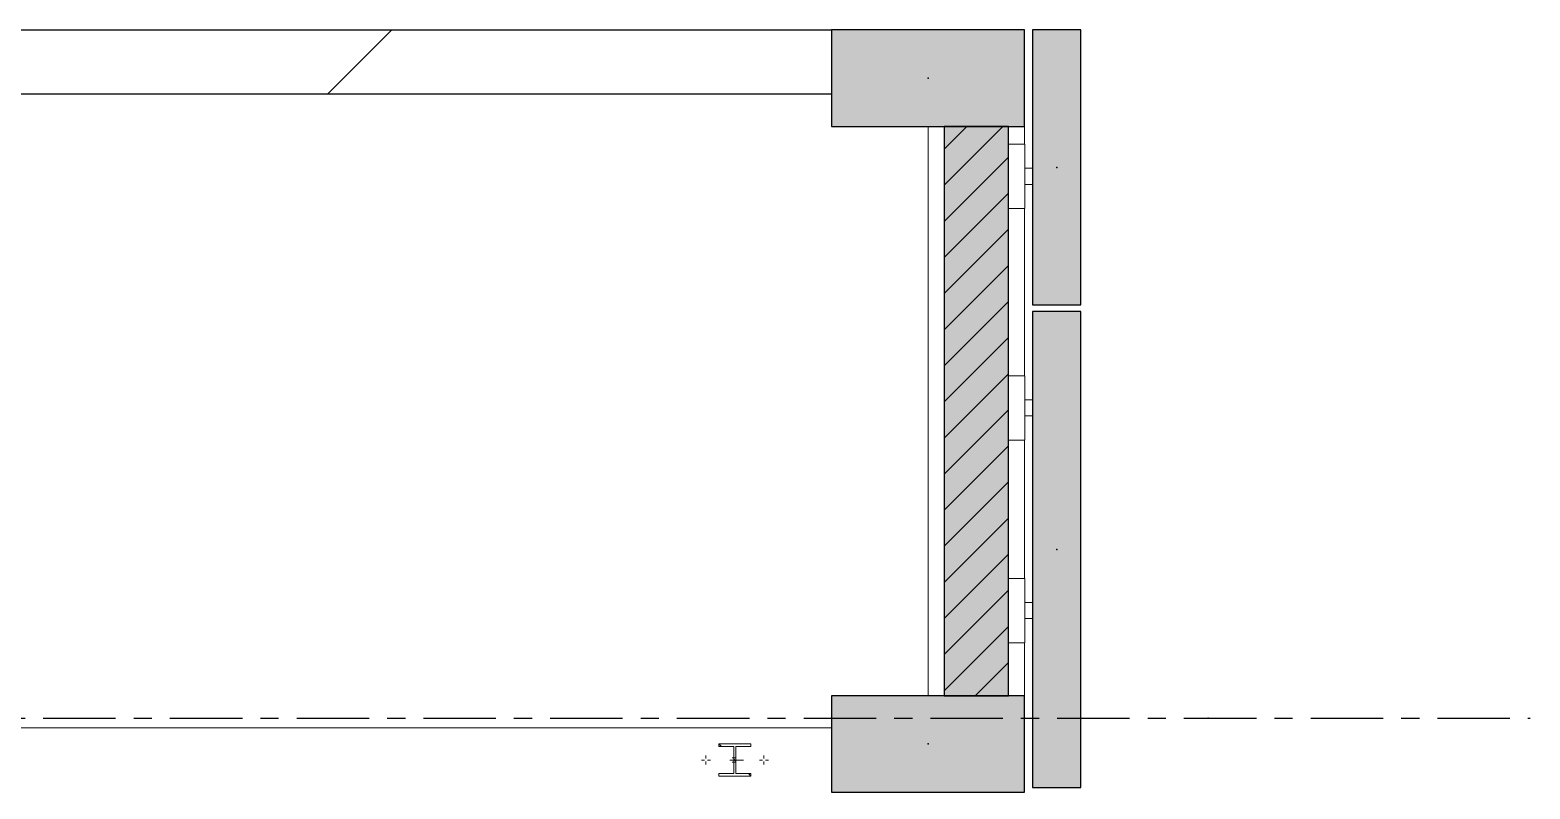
# Model space of a CAD drawing. Header units: millimetres. Extents: x -153298 to 620751, y -313239 to 250031.
# Drawn here: x 55393 to 60053, y 171640 to 174000 of the extents above; entities that cross this region are included whole.
import ezdxf
from ezdxf.enums import TextEntityAlignment as Align

# ---------------------------------------------------------------- set-up
doc = ezdxf.new("R2010")
doc.units = ezdxf.units.MM
for name, pattern in [('CENTER', [2, 1.25, -0.25, 0.25, -0.25]), ('TA_GL_000.90000', [2.475, 0.9, -0.225, 0.225, -0.225, 0.9]), ('XKITLINE00', [0]), ('XKITLINE02', [4, 2, -2])]:
    doc.linetypes.add(name, pattern=pattern)
for name, color, linetype in [('000 - 0_SYM_DWG_GRIDLINE_MAIN_COLOR_251', 251, 'Continuous'), ('000 - 0_SYM_DWG_SLOPE-SYM_TEXT_COLOR_3', 3, 'Continuous'), ('000 - CONCRETE_COL_CUT_COLOR_1', 1, 'Continuous'), ('000 - CONCRETE_COL_CUT_COLOR_5', 5, 'Continuous'), ('000 - CONCRETE_COL_HATCH_', 251, 'Continuous'), ('000 - CONCRETE_COL_WIPEOUT_', 250, 'Continuous'), ('000 - CONCRETE_WALL_CUT_COLOR_2', 2, 'Continuous'), ('000 - CONCRETE_WALL_HATCH_', 251, 'Continuous'), ('000 - CONCRETE_WALL_WIPEOUT_', 250, 'Continuous'), ('000 - EXISTING_COLUMN_CUT_COLOR_5', 5, 'Continuous'), ('000 - EXISTING_CONCRETE_MAIN_COLOR_1', 1, 'Continuous'), ('000 - EXISTING_PRECAST_CUT_COLOR_4', 4, 'Continuous'), ('000 - EXISTING_PRECAST_HATCH_', 251, 'Continuous'), ('000 - EXISTING_PRECAST_MAIN_COLOR_1', 1, 'Continuous'), ('000 - EXISTING_STEEL-STRUCTURE_CUT_COLOR_1', 1, 'Continuous'), ('000 - GRID', 251, 'CENTER')]:
    doc.layers.add(name, color=color, linetype=linetype)
doc.layers.add('Bolt', color=1, linetype='Continuous', lineweight=0)
doc.layers.add('Part', color=2, linetype='Continuous', lineweight=0)
doc.styles.add('ARIAL', font='arial.ttf')
doc.styles.add('TA', font='', dxfattribs={"height": 4.5})
doc.styles.get('TA').set_extended_font_data('Cordia New')

# ---------------------------------------------------------------- blocks, each defined once
blk = doc.blocks.new('*A232231')
at = {"layer": 'Part', "linetype": 'XKITLINE00', "lineweight": 0}
for p, q in [((652.462404, 164.275977), (652.398404, 164.339977)), ((652.398404, 164.339977), (652.398404, 164.339977)), ((652.822404, 163.915977), (652.774404, 163.963977)), ((653.198404, 163.539977), (653.134404, 163.603977))]:
    blk.add_line(p, q, dxfattribs=at)
blk = doc.blocks.new('*A21152045')
at = {"layer": '000 - EXISTING_CONCRETE_MAIN_COLOR_1', "linetype": 'XKITLINE00', "lineweight": 0}
for p, q in [((657.598427, 165.539977), (657.598427, 179.699934)), ((659.998427, 179.259979), (659.998427, 179.699934)), ((659.998427, 173.499979), (659.998427, 177.659979)), ((659.998427, 168.459979), (659.998427, 171.899979)), ((659.998427, 165.539977), (659.998427, 166.859979))]:
    blk.add_line(p, q, dxfattribs=at)
blk = doc.blocks.new('*A21162046')
at = {"layer": 'Part', "linetype": 'XKITLINE00', "lineweight": 0}
for p, q in [((660.00091, 167.859979), (660.19842, 167.859979)), ((660.00091, 167.459979), (660.19842, 167.459979))]:
    blk.add_line(p, q, dxfattribs=at)
blk = doc.blocks.new('*A21172047')
at = {"layer": '000 - EXISTING_PRECAST_MAIN_COLOR_1', "linetype": 'XKITLINE00', "lineweight": 0}
for p, q in [((660.00091, 168.459979), (659.598427, 168.459979)), ((660.00091, 166.859979), (660.00091, 168.459979)), ((659.598427, 166.859979), (660.00091, 166.859979))]:
    blk.add_line(p, q, dxfattribs=at)
blk = doc.blocks.new('*A21192049')
at = {"layer": 'Part', "linetype": 'XKITLINE00', "lineweight": 0}
for p, q in [((660.00091, 172.899979), (660.19842, 172.899979)), ((660.00091, 172.499979), (660.19842, 172.499979))]:
    blk.add_line(p, q, dxfattribs=at)
blk = doc.blocks.new('*A21202050')
at = {"layer": '000 - EXISTING_PRECAST_MAIN_COLOR_1', "linetype": 'XKITLINE00', "lineweight": 0}
for p, q in [((660.00091, 173.499979), (659.598427, 173.499979)), ((660.00091, 171.899979), (660.00091, 173.499979)), ((659.598427, 171.899979), (660.00091, 171.899979))]:
    blk.add_line(p, q, dxfattribs=at)
blk = doc.blocks.new('*A21212051')
at = {"layer": '000 - EXISTING_PRECAST_MAIN_COLOR_1', "linetype": 'XKITLINE00', "lineweight": 0}
for p, q in [((660.00091, 179.259979), (659.598427, 179.259979)), ((660.00091, 177.659979), (660.00091, 179.259979)), ((659.598427, 177.659979), (660.00091, 177.659979))]:
    blk.add_line(p, q, dxfattribs=at)
blk = doc.blocks.new('*A21222052')
at = {"layer": 'Part', "linetype": 'XKITLINE00', "lineweight": 0}
for p, q in [((660.00091, 178.659979), (660.19842, 178.659979)), ((660.00091, 178.259979), (660.19842, 178.259979))]:
    blk.add_line(p, q, dxfattribs=at)
blk = doc.blocks.new('*A21342054')
at = {"layer": '000 - EXISTING_CONCRETE_MAIN_COLOR_1', "linetype": 'XKITLINE00', "lineweight": 0}
blk.add_line((617.608003, 164.739977), (655.198427, 164.739977), dxfattribs=at)
blk = doc.blocks.new('*A21352055')
at = {"layer": '000 - EXISTING_CONCRETE_MAIN_COLOR_1', "linetype": 'XKITLINE00', "lineweight": 0}
for p, q in [((607.198427, 182.099934), (655.198427, 182.099934)), ((617.608003, 180.499934), (655.198427, 180.499934))]:
    blk.add_line(p, q, dxfattribs=at)
blk = doc.blocks.new('*A25152435')
at = {"layer": 'Bolt', "linetype": 'XKITLINE02', "lineweight": 0}
for p, q in [((652.671044, 163.940003), (653.014404, 163.940003)), ((652.734404, 163.996003), (652.774404, 163.996003)), ((652.734404, 163.884003), (652.774404, 163.884003)), ((652.774404, 163.996003), (652.822404, 163.996003)), ((652.774404, 163.884003), (652.822404, 163.884003))]:
    blk.add_line(p, q, dxfattribs=at)
blk = doc.blocks.new('*A25162436')
at = {"layer": 'Bolt', "linetype": 'XKITLINE00', "lineweight": 0}
for p, q in [((652.078404, 164.051977), (652.078404, 163.977385)), ((653.518404, 164.051977), (653.518404, 163.977385)), ((651.966404, 163.939977), (652.040996, 163.939977)), ((652.078404, 163.827977), (652.078404, 163.902569)), ((652.190404, 163.939977), (652.115812, 163.939977)), ((653.406404, 163.939977), (653.480996, 163.939977)), ((653.518404, 163.827977), (653.518404, 163.902569)), ((653.630404, 163.939977), (653.555812, 163.939977))]:
    blk.add_line(p, q, dxfattribs=at)
blk = doc.blocks.new('*A25362456')
at = {"layer": 'Part', "linetype": 'XKITLINE00', "lineweight": 0}
for p, q in [((653.198404, 164.339977), (652.398404, 164.339977)), ((652.398404, 164.339977), (652.398404, 164.275977)), ((652.398404, 164.275977), (652.774404, 164.275977)), ((652.774404, 164.275977), (652.774404, 163.603977)), ((652.822404, 164.275977), (653.198404, 164.275977)), ((652.822404, 163.603977), (652.822404, 164.275977)), ((653.198404, 164.275977), (653.198404, 164.339977)), ((652.774404, 163.603977), (652.398404, 163.603977)), ((652.398404, 163.603977), (652.398404, 163.539977)), ((652.398404, 163.539977), (653.198404, 163.539977)), ((653.198404, 163.603977), (652.822404, 163.603977)), ((653.198404, 163.539977), (653.198404, 163.603977))]:
    blk.add_line(p, q, dxfattribs=at)
blk = doc.blocks.new('*U4812')
at = {"layer": '000 - CONCRETE_COL_HATCH_'}
h = blk.add_hatch(dxfattribs=at)
h.set_pattern_fill('AR-CONC', color=256, scale=0.5)
h.set_pattern_definition([(50, (-3e-21, 3e-21), (3.5863, -0.31376), [0.375, -4.125]), (355, (-3e-21, 3e-21), (-0.693757, 3.76096), [0.3, -3.3]), (100.4514, (0.299, -0.026), (2.892544, 3.4472), [0.3187, -3.50571]), (46.1842, (-3e-21, 1), (5.336207, -0.827596), [0.5625, -6.1875]), (96.6356, (0.4447, 0.931), (4.67331, 4.87059), [0.47805, -5.25857]), (351.1842, (-3e-21, 1), (4.67331, 4.87059), [0.45, -4.95]), (21, (0.5, 0.75), (2.984535, -2.013094), [0.375, -4.125]), (326, (0.5, 0.75), (1.216577, 3.62575), [0.3, -3.3]), (71.4514, (0.7487, 0.5822), (4.201112, 1.612656), [0.3187, -3.50571]), (37.5, (-3e-21, 3e-21), (0.0607993, 1.6644693), [0, -3.26, 0, -3.35, 0, -3.3125]), (7.5, (-3e-21, 3e-21), (1.315348, 1.972059), [0, -1.91, 0, -3.185, 0, -1.2625]), (327.5, (-1.115, 3e-21), (2.669112, -0.1127744), [0, -1.25, 0, -3.9, 0, -5.175]), (317.5, (-1.615, 3e-21), (2.915931, 0.500525), [0, -1.625, 0, -2.59, 0, -3.675])])
h.paths.add_polyline_path([(-300, -150), (300, -150), (300, 150), (-300, 150)])
blk.add_point((0, 0))
at = {"layer": '000 - EXISTING_COLUMN_CUT_COLOR_5'}
blk.add_lwpolyline([(-300, -150), (300, -150), (300, 150), (-300, 150)], close=True, dxfattribs=at)
blk = doc.blocks.new('*U4813')
at = {"layer": '000 - CONCRETE_COL_HATCH_'}
h = blk.add_hatch(dxfattribs=at)
h.set_pattern_fill('AR-CONC', color=256, scale=0.5)
h.set_pattern_definition([(50, (-3e-21, 3e-21), (3.5863, -0.31376), [0.375, -4.125]), (355, (-3e-21, 3e-21), (-0.693757, 3.76096), [0.3, -3.3]), (100.4514, (0.299, -0.026), (2.892544, 3.4472), [0.3187, -3.50571]), (46.1842, (-3e-21, 1), (5.336207, -0.827596), [0.5625, -6.1875]), (96.6356, (0.4447, 0.931), (4.67331, 4.87059), [0.47805, -5.25857]), (351.1842, (-3e-21, 1), (4.67331, 4.87059), [0.45, -4.95]), (21, (0.5, 0.75), (2.984535, -2.013094), [0.375, -4.125]), (326, (0.5, 0.75), (1.216577, 3.62575), [0.3, -3.3]), (71.4514, (0.7487, 0.5822), (4.201112, 1.612656), [0.3187, -3.50571]), (37.5, (-3e-21, 3e-21), (0.0607993, 1.6644693), [0, -3.26, 0, -3.35, 0, -3.3125]), (7.5, (-3e-21, 3e-21), (1.315348, 1.972059), [0, -1.91, 0, -3.185, 0, -1.2625]), (327.5, (-1.115, 3e-21), (2.669112, -0.1127744), [0, -1.25, 0, -3.9, 0, -5.175]), (317.5, (-1.615, 3e-21), (2.915931, 0.500525), [0, -1.625, 0, -2.59, 0, -3.675])])
h.paths.add_polyline_path([(-300, -150), (300, -150), (300, 150), (-300, 150)])
blk.add_point((0, 0))
at = {"layer": '000 - EXISTING_COLUMN_CUT_COLOR_5'}
blk.add_lwpolyline([(-300, -150), (300, -150), (300, 150), (-300, 150)], close=True, dxfattribs=at)
blk = doc.blocks.new('*U4821')
at = {"layer": '000 - EXISTING_PRECAST_HATCH_'}
h = blk.add_hatch(dxfattribs=at)
h.set_pattern_fill('AR-CONC', color=256, scale=0.5)
h.set_pattern_definition([(50, (-3e-14, -3e-14), (3.5863, -0.31376), [0.375, -4.125]), (355, (-3e-14, -3e-14), (-0.693757, 3.76096), [0.3, -3.3]), (100.4514, (0.299, -0.026), (2.892544, 3.4472), [0.3187, -3.50571]), (46.1842, (-3e-14, 1), (5.336207, -0.827596), [0.5625, -6.1875]), (96.6356, (0.4447, 0.931), (4.67331, 4.87059), [0.47805, -5.25857]), (351.1842, (-3e-14, 1), (4.67331, 4.87059), [0.45, -4.95]), (21, (0.5, 0.75), (2.984535, -2.013094), [0.375, -4.125]), (326, (0.5, 0.75), (1.216577, 3.62575), [0.3, -3.3]), (71.4514, (0.7487, 0.5822), (4.201112, 1.612656), [0.3187, -3.50571]), (37.5, (-3e-14, -3e-14), (0.0607993, 1.6644693), [0, -3.26, 0, -3.35, 0, -3.3125]), (7.5, (-3e-14, -3e-14), (1.315348, 1.9720586), [0, -1.91, 0, -3.185, 0, -1.2625]), (327.5, (-1.115, -3e-14), (2.669112, -0.1127744), [0, -1.25, 0, -3.9, 0, -5.175]), (317.5, (-1.615, -3e-14), (2.915931, 0.500525), [0, -1.625, 0, -2.59, 0, -3.675])])
h.paths.add_polyline_path([(-75, -427.5), (75, -427.5), (75, 427.5), (-75, 427.5)])
blk.add_point((0, 0))
at = {"layer": '000 - EXISTING_PRECAST_CUT_COLOR_4'}
blk.add_lwpolyline([(-75, -427.5), (75, -427.5), (75, 427.5), (-75, 427.5)], close=True, dxfattribs=at)
blk = doc.blocks.new('*U4822')
at = {"layer": '000 - EXISTING_PRECAST_HATCH_'}
h = blk.add_hatch(dxfattribs=at)
h.set_pattern_fill('AR-CONC', color=256, scale=0.5)
h.set_pattern_definition([(50, (-9e-14, -3e-14), (3.586301, -0.313761), [0.375, -4.125]), (355, (-9e-14, -3e-14), (-0.693757, 3.76096), [0.3, -3.3]), (100.45144, (0.299, -0.026), (2.892544, 3.4472), [0.318701, -3.50571]), (46.1842, (-9e-14, 1), (5.336207, -0.827596), [0.5625, -6.1875]), (96.6356, (0.4447, 0.931), (4.67331, 4.870593), [0.47805, -5.25857]), (351.1842, (-9e-14, 1), (4.67331, 4.870593), [0.45, -4.95]), (21, (0.5, 0.75), (2.984535, -2.013094), [0.375, -4.125]), (326, (0.5, 0.75), (1.216577, 3.62575), [0.3, -3.3]), (71.45144, (0.7487, 0.5822), (4.201112, 1.612656), [0.318701, -3.50571]), (37.5, (-9e-14, -3e-14), (0.0607993, 1.6644693), [0, -3.26, 0, -3.35, 0, -3.3125]), (7.5, (-9e-14, -3e-14), (1.3153477, 1.9720586), [0, -1.91, 0, -3.185, 0, -1.2625]), (327.5, (-1.115, -3e-14), (2.6691122, -0.1127744), [0, -1.25, 0, -3.9, 0, -5.175]), (317.5, (-1.615, -3e-14), (2.915931, 0.500525), [0, -1.625, 0, -2.59, 0, -3.675])])
h.paths.add_polyline_path([(-75, -740), (75, -740), (75, 740), (-75, 740)])
blk.add_point((0, 0))
at = {"layer": '000 - EXISTING_PRECAST_CUT_COLOR_4'}
blk.add_lwpolyline([(-75, -740), (75, -740), (75, 740), (-75, 740)], close=True, dxfattribs=at)
blk = doc.blocks.new('*U6379')
at = {"layer": '000 - CONCRETE_WALL_HATCH_'}
h = blk.add_hatch(dxfattribs=at)
h.set_pattern_fill('ANSI31', color=256, scale=0.5)
h.set_pattern_definition([(45, (12000, -858906.8), (-841.899, 841.899), [])])
h.paths.add_polyline_path([(0, 0), (6000, 0), (6000, -200), (0, -200)])
at = {"layer": '000 - CONCRETE_WALL_CUT_COLOR_2', "lineweight": -2}
blk.add_lwpolyline([(0, 0), (6000, 0), (6000, -200), (0, -200), (0, -200), (0, -200), (0, -200), (0, -200), (0, -200), (0, -200), (0, -200), (0, -200), (0, -200), (0, -200), (0, -200), (0, -200), (0, -200), (0, -200), (0, -200), (0, -200), (0, -200), (0, -200), (0, -200), (0, -200), (0, -200), (0, -200), (0, -200), (0, -200), (0, -200), (0, -200), (0, -200), (0, -200), (0, -200), (0, -200), (0, -200), (0, -200), (0, -200), (0, -200), (0, -200), (0, -200), (0, -200), (0, -200), (0, -200), (0, -200), (0, -200), (0, -200), (0, -200), (0, -200)], close=True, dxfattribs=at)
blk = doc.blocks.new('*U6388')
at = {"layer": '000 - CONCRETE_COL_HATCH_'}
h = blk.add_hatch(dxfattribs=at)
h.set_pattern_fill('AR-CONC', color=256, scale=0.04)
h.set_pattern_definition([(50, (400, -768287.0754), (7.28738676, -0.63756342), [0.762, -8.382]), (355, (400, -768287.0754), (-1.40973686, 7.64227381), [0.6096, -6.70562337]), (100.4514447, (400.607, -768287.1285), (5.877649884, 7.004710076), [0.64760035, -7.123609784]), (46.1842, (400, -768285.043), (10.84316164, -1.68169312), [1.143, -12.573]), (96.6355576, (400.904, -768285.184), (9.49616536, 9.89704498), [0.97140093, -10.68542433]), (351.1841512, (400, -768285.043), (9.49616536, 9.89704498), [0.91439868, -10.05838928]), (21, (401.016, -768285.5514), (6.06457565, -4.090607927), [0.762, -8.382]), (326, (401.016, -768285.5514), (2.472081134, 7.367518645), [0.6096, -6.7056]), (71.451445, (401.5214, -768285.892), (8.53665677, 3.276910755), [0.64760035, -7.123597504]), (37.5, (400, -768287.0754), (0.12354413, 3.382201555), [0, -6.62432, 0, -6.8072, 0, -6.731]), (7.5, (400, -768287.0754), (2.6727865, 4.007222993), [0, -3.88112, 0, -6.47192, 0, -2.5654]), (327.5, (397.7343, -768287.0754), (5.423623807, -0.22914976), [0, -2.54, 0, -7.9248, 0, -10.5156]), (317.5, (396.7183, -768287.0754), (5.925167255, 1.01705964), [0, -3.302, 0, -5.26288, 0, -7.4676])])
h.paths.add_polyline_path([(0, 0), (200, 0), (200, 1770), (0, 1770)])
at = {"layer": '000 - CONCRETE_COL_CUT_COLOR_1', "color": 0, "lineweight": -2}
blk.add_lwpolyline([(0, 0), (200, 0), (200, 1770), (0, 1770), (0, 1770), (0, 1770), (0, 1770), (0, 1770), (0, 1770), (0, 1770), (0, 1770), (0, 1770), (0, 1770), (0, 1770), (0, 1770), (0, 1770), (0, 1770), (0, 1770), (0, 1770), (0, 1770), (0, 1770), (0, 1770), (0, 1770), (0, 1770), (0, 1770), (0, 1770), (0, 1770), (0, 1770), (0, 1770), (0, 1770), (0, 1770), (0, 1770), (0, 1770), (0, 1770), (0, 1770), (0, 1770), (0, 1770), (0, 1770), (0, 1770), (0, 1770), (0, 1770), (0, 1770), (0, 1770), (0, 1770), (0, 1770), (0, 1770), (0, 1770), (0, 1770)], close=True, dxfattribs=at)
blk = doc.blocks.new('W-1-PP19-ST-ENT1-1_20260610-023014_UPPF_ST')
at = {"layer": '000 - CONCRETE_WALL_HATCH_'}
h = blk.add_hatch(dxfattribs=at)
h.set_pattern_fill('ANSI31', color=256, scale=0.5)
h.set_pattern_definition([(45, (0, 0), (-56.1266, 56.1266), [])])
h.paths.add_polyline_path([(26000, 4128), (26200, 4128), (26200, 5898), (26000, 5898)])
at = {"layer": '000 - EXISTING_STEEL-STRUCTURE_CUT_COLOR_1'}
blk.add_lwpolyline([(26000, 4128), (26200, 4128), (26200, 5898), (26000, 5898)], close=True, dxfattribs=at)
at = {"color": 6}
for name, p in [('*U4812', (25950, 6048)), ('*U4821', (26350, 5770.5)), ('*U4822', (26350, 4583)), ('*U4813', (25950, 3978))]:
    blk.add_blockref(name, p, dxfattribs=at)
at = {"lineweight": 0, "xscale": 125, "yscale": 125, "zscale": 125}
for name in ['*A21222052', '*A21192049', '*A21162046', '*A232231', '*A25362456', '*A25162436', '*A25152435']:
    blk.add_blockref(name, (-56249.8, -16564.5), dxfattribs=at)
at = {"layer": '000 - EXISTING_CONCRETE_MAIN_COLOR_1', "lineweight": 0, "xscale": 125, "yscale": 125, "zscale": 125}
for name in ['*A21352055', '*A21152045', '*A21342054']:
    blk.add_blockref(name, (-56249.8, -16564.5), dxfattribs=at)
at = {"layer": '000 - EXISTING_PRECAST_MAIN_COLOR_1', "lineweight": 0, "xscale": 125, "yscale": 125, "zscale": 125}
for name in ['*A21212051', '*A21202050', '*A21172047']:
    blk.add_blockref(name, (-56249.8, -16564.5), dxfattribs=at)
blk.add_blockref('*U6379', (19650, 6198))
at = {"layer": '000 - CONCRETE_COL_CUT_COLOR_5'}
blk.add_blockref('*U6388', (26000, 4128), dxfattribs=at)
blk = doc.blocks.new('*U4769')
at = {"layer": '000 - 0_SYM_DWG_GRIDLINE_MAIN_COLOR_251', "color": 0, "linetype": 'ByBlock', "ltscale": 5}
blk.add_line((20, 0), (-600, 0), dxfattribs=at)
at = {"layer": '000 - 0_SYM_DWG_GRIDLINE_MAIN_COLOR_251', "color": 3}
blk.add_point((-580, 0), dxfattribs=at)
at = {"style": 'TA', "flags": 1}
blk.add_attdef('LOCATION', (6, -6), '', height=4.5, rotation=270, dxfattribs=at)
at = {"layer": '000 - 0_SYM_DWG_SLOPE-SYM_TEXT_COLOR_3', "style": 'ARIAL'}
blk.add_attdef('GRID-HEAD', text='', height=4, rotation=180, dxfattribs=at).set_placement((40, 0), align=Align.MIDDLE_CENTER)
blk = doc.blocks.new('W-1-PP19-ST-ENT1-1_20260610-010700_LOPF_DIMS')
at = {"layer": '000 - GRID', "linetype": 'TA_GL_000.90000', "xscale": 50, "yscale": 50, "zscale": 50, "rotation": 180}
blk.add_blockref('*U4769', (-2180, 4058), dxfattribs=at)

msp = doc.modelspace()

# ---------------------------------------------------------------- block references
at = {"color": 6}
msp.add_blockref('W-1-PP19-ST-ENT1-1_20260610-023014_UPPF_ST', (32232.7713, 167801.6448), dxfattribs=at)

# ---------------------------------------------------------------- next in the draw order: block references
msp.add_blockref('W-1-PP19-ST-ENT1-1_20260610-010700_LOPF_DIMS', (32232.7713, 167801.6448), dxfattribs=at)

doc.saveas('drawing.dxf')
